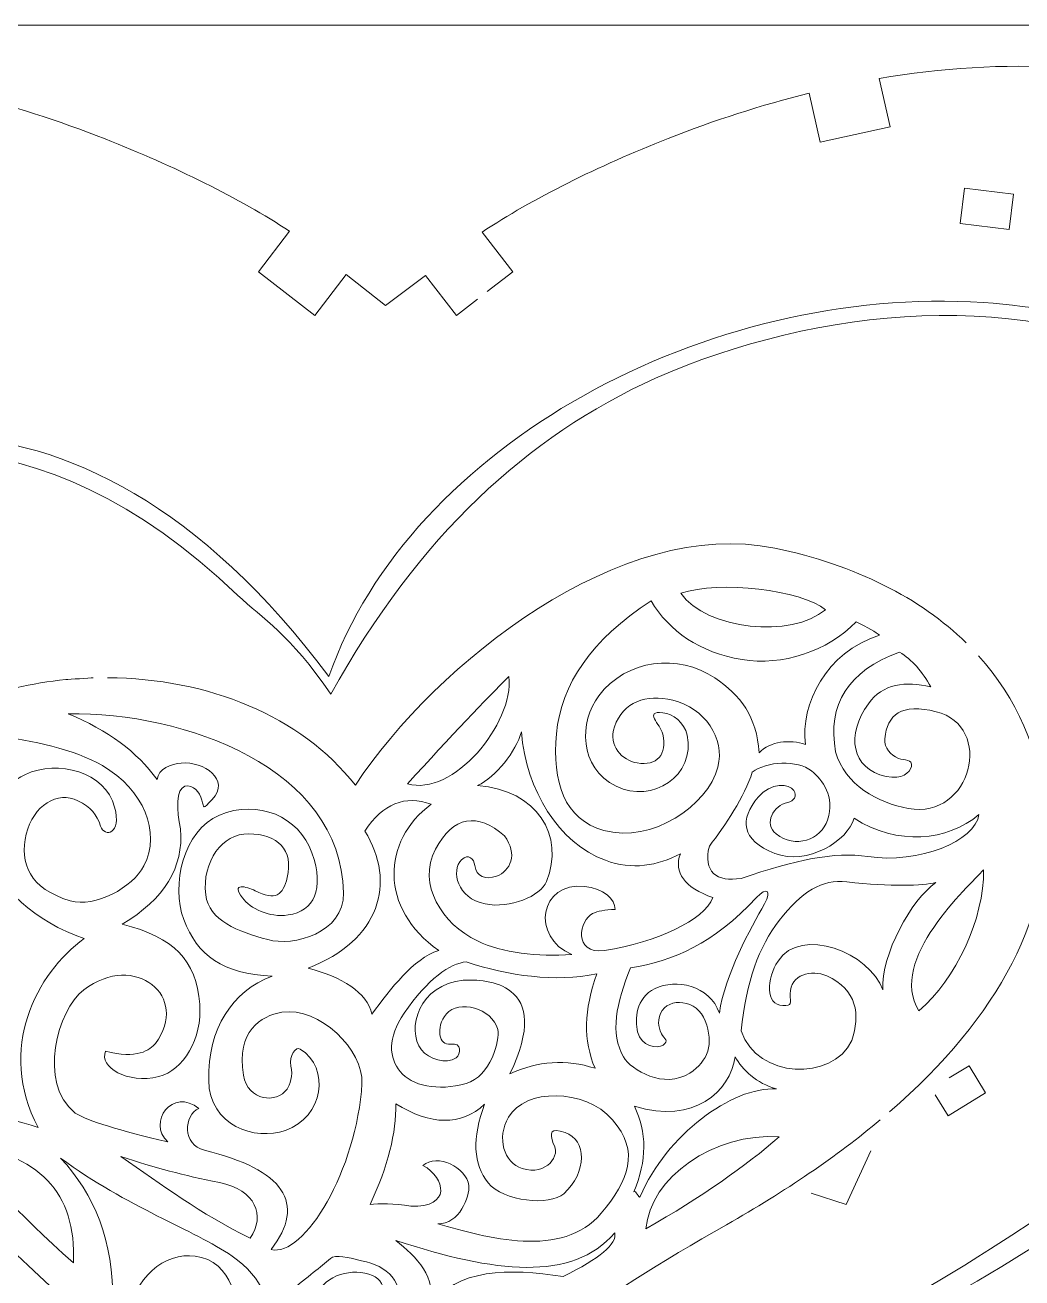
# Model space of a CAD drawing. Header units: millimetres. Extents: x -135 to 135, y -162 to 162.
# Drawn here: x -25.5 to 44.4, y 74.7 to 162.5 of the extents above; entities that cross this region are included whole.
import ezdxf

# ---------------------------------------------------------------- set-up
doc = ezdxf.new("R2010")
doc.units = ezdxf.units.MM
doc.header["$MEASUREMENT"] = 0
doc.layers.add('layer 1', color=7, linetype='Continuous')

msp = doc.modelspace()

# ---------------------------------------------------------------- linework, layer by layer
at = {"layer": 'layer 1', "color": 250, "lineweight": 20}
msp.add_open_spline([(-135, -162.5), (-135, -162.5), (135, -162.5), (135, -162.5), (135, -162.5), (135, -162.5), (135, 162.5), (135, 162.5), (135, 162.5), (135, 162.5), (-135, 162.5), (-135, 162.5), (-135, 162.5), (-135, 162.5), (-135, -162.5), (-135, -162.5), (-135, -162.5), (-135, -162.5), (-135, -162.5), (-135, -162.5)], degree=3, knots=[0, 0, 0, 0, 0.1666667, 0.1666667, 0.1666667, 0.1666667, 0.3333333, 0.3333333, 0.3333333, 0.3333333, 0.5, 0.5, 0.5, 0.5, 0.6666667, 0.6666667, 0.6666667, 0.6666667, 1, 1, 1, 1], dxfattribs=at)
at = {"layer": 'layer 1', "lineweight": 20}
for points, knots in [([(-0.9252, 12.3382), (-0.9252, 12.3382), (-3.4266, 12.3382), (-3.4266, 12.3382), (-3.4266, 12.3382), (-4.1761, 13.3114), (-8.1055, 17.864), (-8.8681, 18.7976), (-8.8681, 18.7976), (-8.8681, 18.7976), (-6.0453, 21.1256), (-6.0453, 21.1256), (-6.0453, 21.1256), (-6.0453, 21.1256), (-9.2788, 24.9394), (-9.2788, 24.9394), (-9.2788, 24.9394), (-9.2788, 24.9394), (-12.1046, 22.6088), (-12.1046, 22.6088), (-12.1046, 22.6088), (-18.5001, 29.8607), (-25.2744, 35.9847), (-32.1602, 41.8675), (-32.1602, 41.8675), (-32.1602, 41.8675), (-29.7579, 44.6517), (-29.7579, 44.6517), (-29.7579, 44.6517), (-29.7579, 44.6517), (-33.5477, 47.9132), (-33.5477, 47.9132), (-33.5477, 47.9132), (-33.5477, 47.9132), (-35.9752, 45.0998), (-35.9752, 45.0998), (-35.9752, 45.0998), (-42.3428, 50.4607), (-48.7632, 55.7558), (-55.028, 61.6768), (-55.028, 61.6768), (-55.028, 61.6768), (-52.5106, 64.1245), (-52.5106, 64.1245), (-52.5106, 64.1245), (-52.5106, 64.1245), (-55.9806, 67.7243), (-55.9806, 67.7243), (-55.9806, 67.7243), (-55.9806, 67.7243), (-58.6165, 65.1615), (-58.6165, 65.1615), (-58.6165, 65.1615), (-64.7827, 71.3171), (-70.7555, 78.2223), (-76.329, 86.5613), (-76.329, 86.5613), (-76.6544, 87.0482), (-76.9695, 87.5399), (-77.2764, 88.0352), (-77.2764, 88.0352), (-77.2764, 88.0352), (-74.2019, 89.5773), (-74.2019, 89.5773), (-74.2019, 89.5773), (-74.2019, 89.5773), (-76.4511, 94.0429), (-76.4511, 94.0429), (-76.4511, 94.0429), (-76.4511, 94.0429), (-79.7019, 92.4123), (-79.7019, 92.4123), (-79.7019, 92.4123), (-85.1371, 103.4595), (-86.4009, 115.9919), (-83.8744, 127.2318), (-83.8744, 127.2318), (-83.8744, 127.2318), (-80.4991, 126.2621), (-80.4991, 126.2621), (-80.4991, 126.2621), (-80.4991, 126.2621), (-79.111, 131.0655), (-79.111, 131.0655), (-79.111, 131.0655), (-79.111, 131.0655), (-82.5318, 132.0483), (-82.5318, 132.0483), (-82.5318, 132.0483), (-81.2184, 135.967), (-79.4152, 139.6631), (-77.1374, 143.0028), (-77.1374, 143.0028), (-73.5841, 148.2127), (-69.3462, 152.0202), (-64.6683, 154.6662), (-64.6683, 154.6662), (-64.6683, 154.6662), (-63.0454, 151.5346), (-63.0454, 151.5346), (-63.0454, 151.5346), (-63.0454, 151.5346), (-58.6061, 153.8351), (-58.6061, 153.8351), (-58.6061, 153.8351), (-58.6061, 153.8351), (-60.1523, 156.819), (-60.1523, 156.819), (-60.1523, 156.819), (-52.2864, 159.9153), (-43.4924, 160.2366), (-34.7574, 158.7445), (-34.7574, 158.7445), (-34.7574, 158.7445), (-35.5314, 155.3679), (-35.5314, 155.3679), (-35.5314, 155.3679), (-35.5314, 155.3679), (-30.6459, 154.304), (-30.6459, 154.304), (-30.6459, 154.304), (-30.6459, 154.304), (-29.8624, 157.7218), (-29.8624, 157.7218), (-29.8624, 157.7218), (-26.4679, 156.8857), (-23.1105, 155.8012), (-19.8497, 154.5224), (-19.8497, 154.5224), (-14.9684, 152.6082), (-10.426, 150.353), (-6.9258, 148.0605), (-6.9258, 148.0605), (-6.9258, 148.0605), (-9.1026, 145.2171), (-9.1026, 145.2171), (-9.1026, 145.2171), (-9.1026, 145.2171), (-5.1537, 142.1503), (-5.1537, 142.1503), (-5.1537, 142.1503), (-5.1537, 142.1503), (-2.9541, 145.0233), (-2.9541, 145.0233), (-2.9541, 145.0233), (-2.9541, 145.0233), (-0.1877, 142.8481), (-0.1877, 142.8481)], [0, 0, 0, 0, 0.0263158, 0.0263158, 0.0263158, 0.0263158, 0.0526316, 0.0526316, 0.0526316, 0.0526316, 0.0789474, 0.0789474, 0.0789474, 0.0789474, 0.1052632, 0.1052632, 0.1052632, 0.1052632, 0.1315789, 0.1315789, 0.1315789, 0.1315789, 0.1578947, 0.1578947, 0.1578947, 0.1578947, 0.1842105, 0.1842105, 0.1842105, 0.1842105, 0.2105263, 0.2105263, 0.2105263, 0.2105263, 0.2368421, 0.2368421, 0.2368421, 0.2368421, 0.2631579, 0.2631579, 0.2631579, 0.2631579, 0.2894737, 0.2894737, 0.2894737, 0.2894737, 0.3157895, 0.3157895, 0.3157895, 0.3157895, 0.3421053, 0.3421053, 0.3421053, 0.3421053, 0.3684211, 0.3684211, 0.3684211, 0.3684211, 0.3947368, 0.3947368, 0.3947368, 0.3947368, 0.4210526, 0.4210526, 0.4210526, 0.4210526, 0.4473684, 0.4473684, 0.4473684, 0.4473684, 0.4736842, 0.4736842, 0.4736842, 0.4736842, 0.5, 0.5, 0.5, 0.5, 0.5263158, 0.5263158, 0.5263158, 0.5263158, 0.5526316, 0.5526316, 0.5526316, 0.5526316, 0.5789474, 0.5789474, 0.5789474, 0.5789474, 0.6052632, 0.6052632, 0.6052632, 0.6052632, 0.6315789, 0.6315789, 0.6315789, 0.6315789, 0.6578947, 0.6578947, 0.6578947, 0.6578947, 0.6842105, 0.6842105, 0.6842105, 0.6842105, 0.7105263, 0.7105263, 0.7105263, 0.7105263, 0.7368421, 0.7368421, 0.7368421, 0.7368421, 0.7631579, 0.7631579, 0.7631579, 0.7631579, 0.7894737, 0.7894737, 0.7894737, 0.7894737, 0.8157895, 0.8157895, 0.8157895, 0.8157895, 0.8421053, 0.8421053, 0.8421053, 0.8421053, 0.8684211, 0.8684211, 0.8684211, 0.8684211, 0.8947368, 0.8947368, 0.8947368, 0.8947368, 0.9210526, 0.9210526, 0.9210526, 0.9210526, 0.9473684, 0.9473684, 0.9473684, 0.9473684, 1, 1, 1, 1]), ([(6.9375, 143.8272), (6.9375, 143.8272), (8.7272, 145.2171), (8.7272, 145.2171), (8.7272, 145.2171), (8.7272, 145.2171), (6.574, 148.0006), (6.574, 148.0006), (6.574, 148.0006), (10.1071, 150.3325), (14.6864, 152.6208), (19.6053, 154.5552), (19.6053, 154.5552), (22.8272, 155.8223), (26.1439, 156.896), (29.4977, 157.7251), (29.4977, 157.7251), (29.4977, 157.7251), (30.2705, 154.304), (30.2705, 154.304), (30.2705, 154.304), (30.2705, 154.304), (35.156, 155.3679), (35.156, 155.3679), (35.156, 155.3679), (35.156, 155.3679), (34.3919, 158.7503), (34.3919, 158.7503), (34.3919, 158.7503), (43.0996, 160.2399), (51.8701, 159.9156), (59.7183, 156.8402), (59.7183, 156.8402), (59.7183, 156.8402), (58.2307, 153.8351), (58.2307, 153.8351), (58.2307, 153.8351), (58.2307, 153.8351), (62.67, 151.5346), (62.67, 151.5346), (62.67, 151.5346), (62.67, 151.5346), (64.2359, 154.6976), (64.2359, 154.6976), (64.2359, 154.6976), (68.9391, 152.0487), (73.1974, 148.2296), (76.7621, 143.0029), (76.7621, 143.0029), (79.0403, 139.6626), (80.8437, 135.9657), (82.1572, 132.0462), (82.1572, 132.0462), (82.1572, 132.0462), (78.7356, 131.0655), (78.7356, 131.0655), (78.7356, 131.0655), (78.7356, 131.0655), (80.1237, 126.2621), (80.1237, 126.2621), (80.1237, 126.2621), (80.1237, 126.2621), (83.4996, 127.2297), (83.4996, 127.2297), (83.4996, 127.2297), (86.0277, 115.9802), (84.759, 103.4361), (79.3115, 92.3822), (79.3115, 92.3822), (79.3115, 92.3822), (76.0757, 94.0429), (76.0757, 94.0429), (76.0757, 94.0429), (76.0757, 94.0429), (73.8265, 89.5773), (73.8265, 89.5773), (73.8265, 89.5773), (73.8265, 89.5773), (76.8842, 88.008), (76.8842, 88.008), (76.8842, 88.008), (76.5826, 87.5219), (76.2731, 87.0393), (75.9536, 86.5613), (75.9536, 86.5613), (70.3821, 78.2253), (64.4116, 71.3221), (58.2478, 65.1682), (58.2478, 65.1682), (58.2478, 65.1682), (55.6052, 67.7243), (55.6052, 67.7243), (55.6052, 67.7243), (55.6052, 67.7243), (52.1352, 64.1245), (52.1352, 64.1245), (52.1352, 64.1245), (52.1352, 64.1245), (54.6592, 61.683), (54.6592, 61.683), (54.6592, 61.683), (48.3892, 55.7566), (41.9634, 50.4574), (35.5905, 45.092), (35.5905, 45.092), (35.5905, 45.092), (33.1723, 47.9132), (33.1723, 47.9132), (33.1723, 47.9132), (33.1723, 47.9132), (29.3825, 44.6517), (29.3825, 44.6517), (29.3825, 44.6517), (29.3825, 44.6517), (31.7755, 41.8597), (31.7755, 41.8597), (31.7755, 41.8597), (24.8789, 35.9674), (18.0944, 29.8328), (11.6903, 22.5648), (11.6903, 22.5648), (11.6903, 22.5648), (8.9034, 24.9394), (8.9034, 24.9394), (8.9034, 24.9394), (8.9034, 24.9394), (5.6699, 21.1256), (5.6699, 21.1256), (5.6699, 21.1256), (5.6699, 21.1256), (8.4556, 18.7521), (8.4556, 18.7521), (8.4556, 18.7521), (7.7056, 17.833), (3.8376, 13.2956), (3.1003, 12.3382), (3.1003, 12.3382), (3.1003, 12.3382), (-0.2252, 12.3382), (-0.2252, 12.3382)], [0, 0, 0, 0, 0.0277778, 0.0277778, 0.0277778, 0.0277778, 0.0555556, 0.0555556, 0.0555556, 0.0555556, 0.0833333, 0.0833333, 0.0833333, 0.0833333, 0.1111111, 0.1111111, 0.1111111, 0.1111111, 0.1388889, 0.1388889, 0.1388889, 0.1388889, 0.1666667, 0.1666667, 0.1666667, 0.1666667, 0.1944444, 0.1944444, 0.1944444, 0.1944444, 0.2222222, 0.2222222, 0.2222222, 0.2222222, 0.25, 0.25, 0.25, 0.25, 0.2777778, 0.2777778, 0.2777778, 0.2777778, 0.3055556, 0.3055556, 0.3055556, 0.3055556, 0.3333333, 0.3333333, 0.3333333, 0.3333333, 0.3611111, 0.3611111, 0.3611111, 0.3611111, 0.3888889, 0.3888889, 0.3888889, 0.3888889, 0.4166667, 0.4166667, 0.4166667, 0.4166667, 0.4444444, 0.4444444, 0.4444444, 0.4444444, 0.4722222, 0.4722222, 0.4722222, 0.4722222, 0.5, 0.5, 0.5, 0.5, 0.5277778, 0.5277778, 0.5277778, 0.5277778, 0.5555556, 0.5555556, 0.5555556, 0.5555556, 0.5833333, 0.5833333, 0.5833333, 0.5833333, 0.6111111, 0.6111111, 0.6111111, 0.6111111, 0.6388889, 0.6388889, 0.6388889, 0.6388889, 0.6666667, 0.6666667, 0.6666667, 0.6666667, 0.6944444, 0.6944444, 0.6944444, 0.6944444, 0.7222222, 0.7222222, 0.7222222, 0.7222222, 0.75, 0.75, 0.75, 0.75, 0.7777778, 0.7777778, 0.7777778, 0.7777778, 0.8055556, 0.8055556, 0.8055556, 0.8055556, 0.8333333, 0.8333333, 0.8333333, 0.8333333, 0.8611111, 0.8611111, 0.8611111, 0.8611111, 0.8888889, 0.8888889, 0.8888889, 0.8888889, 0.9166667, 0.9166667, 0.9166667, 0.9166667, 0.9444444, 0.9444444, 0.9444444, 0.9444444, 1, 1, 1, 1]), ([(43.8021, 150.6531), (43.8021, 150.6531), (40.3696, 151.0682), (40.3696, 151.0682), (40.3696, 151.0682), (40.3696, 151.0682), (40.0706, 148.5968), (40.0706, 148.5968), (40.0706, 148.5968), (40.0706, 148.5968), (43.5032, 148.1815), (43.5032, 148.1815), (43.5032, 148.1815), (43.5032, 148.1815), (43.8021, 150.6531), (43.8021, 150.6531)], [0, 0, 0, 0, 0.2, 0.2, 0.2, 0.2, 0.4, 0.4, 0.4, 0.4, 0.6, 0.6, 0.6, 0.6, 1, 1, 1, 1]), ([(-0.1877, 142.8481), (-0.1877, 142.8481), (2.61, 144.953), (2.61, 144.953), (2.61, 144.953), (2.61, 144.953), (4.7783, 142.1503), (4.7783, 142.1503), (4.7783, 142.1503), (4.7783, 142.1503), (6.2522, 143.295), (6.2522, 143.295)], [0, 0, 0, 0, 0.25, 0.25, 0.25, 0.25, 0.5, 0.5, 0.5, 0.5, 1, 1, 1, 1]), ([(-46.0619, 126.5301), (-38.2408, 134.4783), (-24.559, 135.9436), (-10.566, 122.5654), (-10.566, 122.5654), (-8.7795, 120.8575), (-6.9285, 119.8822), (-4.0316, 115.6225), (-4.0316, 115.6225), (2.1969, 126.797), (9.6764, 133.627), (18.7142, 137.765), (18.7142, 137.765), (29.9776, 142.6809), (44.8275, 144.4035), (55.9838, 138.0173), (55.9838, 138.0173), (55.9838, 138.0173), (55.2033, 135.9069), (55.2033, 135.9069), (55.2033, 135.9069), (55.2033, 135.9069), (58.1343, 134.823), (58.1343, 134.823), (58.1343, 134.823), (58.1343, 134.823), (58.7319, 136.4391), (58.7319, 136.4391), (58.7319, 136.4391), (58.8835, 136.3307), (59.8317, 135.7394), (60.7587, 134.8227), (60.7587, 134.8227), (65.808, 130.5491), (69.9962, 123.5402), (70.9314, 116.9582), (70.9314, 116.9582), (70.9314, 116.9582), (70.2239, 117.0408), (70.2239, 117.0408), (70.2239, 117.0408), (70.2239, 117.0408), (69.8342, 113.7017), (69.8342, 113.7017), (69.8342, 113.7017), (69.8342, 113.7017), (71.1599, 113.547), (71.1599, 113.547), (71.1599, 113.547), (71.147, 111.8057), (70.9353, 110.0066), (70.4929, 108.154), (70.4929, 108.154), (70.4929, 108.154), (70.1153, 109.1215), (70.1153, 109.1215), (70.1153, 109.1215), (70.1153, 109.1215), (65.3822, 107.2739), (65.3822, 107.2739), (65.3822, 107.2739), (65.3822, 107.2739), (66.7124, 103.866), (66.7124, 103.866), (66.7124, 103.866), (66.7124, 103.866), (69.5149, 104.96), (69.5149, 104.96), (69.5149, 104.96), (66.3394, 96.4612), (58.2198, 86.9459), (42.2051, 76.7549), (42.2051, 76.7549), (32.7884, 70.7626), (20.1123, 64.6867), (10.7083, 55.1359)], [0, 0, 0, 0, 0.05, 0.05, 0.05, 0.05, 0.1, 0.1, 0.1, 0.1, 0.15, 0.15, 0.15, 0.15, 0.2, 0.2, 0.2, 0.2, 0.25, 0.25, 0.25, 0.25, 0.3, 0.3, 0.3, 0.3, 0.35, 0.35, 0.35, 0.35, 0.4, 0.4, 0.4, 0.4, 0.45, 0.45, 0.45, 0.45, 0.5, 0.5, 0.5, 0.5, 0.55, 0.55, 0.55, 0.55, 0.6, 0.6, 0.6, 0.6, 0.65, 0.65, 0.65, 0.65, 0.7, 0.7, 0.7, 0.7, 0.75, 0.75, 0.75, 0.75, 0.8, 0.8, 0.8, 0.8, 0.85, 0.85, 0.85, 0.85, 0.9, 0.9, 0.9, 0.9, 1, 1, 1, 1]), ([(-4.1735, 116.8562), (1.543, 133.1197), (22.3913, 144.3134), (41.6964, 143.0548), (41.6964, 143.0548), (45.3783, 142.8148), (48.7958, 142.1294), (51.9176, 141.0773), (51.9176, 141.0773), (51.9176, 141.0773), (51.0384, 142.3146), (51.0384, 142.3146), (51.0384, 142.3146), (51.0384, 142.3146), (52.3715, 143.2618), (52.3715, 143.2618), (52.3715, 143.2618), (52.3715, 143.2618), (53.6872, 141.4103), (53.6872, 141.4103), (53.6872, 141.4103), (53.6872, 141.4103), (52.7909, 140.7733), (52.7909, 140.7733), (52.7909, 140.7733), (55.5001, 139.7826), (57.7583, 138.6532), (59.9557, 137.1533)], [0, 0, 0, 0, 0.125, 0.125, 0.125, 0.125, 0.25, 0.25, 0.25, 0.25, 0.375, 0.375, 0.375, 0.375, 0.5, 0.5, 0.5, 0.5, 0.625, 0.625, 0.625, 0.625, 0.75, 0.75, 0.75, 0.75, 1, 1, 1, 1]), ([(-51.4856, 121.5548), (-51.1549, 122.1865), (-50.8139, 122.8071), (-50.5914, 123.1675), (-50.5914, 123.1675), (-42.8291, 135.7385), (-21.8995, 140.7366), (-4.1735, 116.8562)], [0, 0, 0, 0, 0.3333333, 0.3333333, 0.3333333, 0.3333333, 1, 1, 1, 1]), ([(-52.7685, 118.8035), (-53.5222, 116.8987), (-54.184, 114.6522), (-54.5547, 112.6202), (-54.5547, 112.6202), (-54.5547, 112.6202), (-59.3285, 111.717), (-59.3285, 111.717), (-59.3285, 111.717), (-59.3285, 111.717), (-58.6592, 108.1797), (-58.6592, 108.1797), (-58.6592, 108.1797), (-58.6592, 108.1797), (-55.0291, 108.8665), (-55.0291, 108.8665), (-55.0291, 108.8665), (-55.6, 101.1517), (-54.4485, 91.8709), (-51.4828, 87.1825), (-51.4828, 87.1825), (-50.6503, 85.8661), (-49.2961, 85.4723), (-51.332, 85.4723), (-51.332, 85.4723), (-51.332, 85.4723), (-52.7686, 85.4723), (-52.7686, 85.4723), (-52.7686, 85.4723), (-52.7686, 85.4723), (-52.7686, 78.8723), (-52.7686, 78.8723), (-52.7686, 78.8723), (-52.7686, 78.8723), (-46.2441, 78.8723), (-46.2441, 78.8723), (-46.2441, 78.8723), (-44.394, 78.8723), (-44.4536, 78.4893), (-43.1178, 77.1919), (-43.1178, 77.1919), (-38.9081, 73.1025), (-29.5873, 65.4332), (-27.6296, 63.2268), (-27.6296, 63.2268), (-16.3251, 50.4869), (-7.3887, 32.7259), (-2.8263, 28.2318), (-2.8263, 28.2318), (1.2325, 46.7595), (14.6036, 60.7068), (36.9755, 72.1786), (36.9755, 72.1786), (45.994, 76.8031), (55.9566, 83.6764), (63.2412, 91.6553), (63.2412, 91.6553), (70.4492, 99.5503), (73.2814, 108.32), (72.5804, 116.352), (72.5804, 116.352), (72.5804, 116.352), (72.628, 116.7602), (72.628, 116.7602), (72.628, 116.7602), (72.628, 116.7602), (72.5402, 116.7705), (72.5402, 116.7705), (72.5402, 116.7705), (72.299, 119.115), (71.757, 121.3939), (70.9333, 123.5665), (70.9333, 123.5665), (70.9333, 123.5665), (73.1307, 123.3101), (73.1307, 123.3101), (73.1307, 123.3101), (73.1307, 123.3101), (73.7102, 128.2763), (73.7102, 128.2763), (73.7102, 128.2763), (73.7102, 128.2763), (70.1344, 128.6936), (70.1344, 128.6936), (70.1344, 128.6936), (70.1344, 128.6936), (69.8297, 126.0825), (69.8297, 126.0825), (69.8297, 126.0825), (68.7104, 128.3207), (67.2782, 130.4186), (65.556, 132.3244), (65.556, 132.3244), (65.556, 132.3244), (67.2913, 131.2973), (67.2913, 131.2973), (67.2913, 131.2973), (67.2913, 131.2973), (69.4987, 135.0271), (69.4987, 135.0271), (69.4987, 135.0271), (69.4987, 135.0271), (66.8133, 136.6165), (66.8133, 136.6165), (66.8133, 136.6165), (66.8133, 136.6165), (64.7697, 133.1636), (64.7697, 133.1636), (64.7697, 133.1636), (64.2267, 133.7186), (62.6376, 135.5032), (61.4786, 136.2196)], [0, 0, 0, 0, 0.0344828, 0.0344828, 0.0344828, 0.0344828, 0.0689655, 0.0689655, 0.0689655, 0.0689655, 0.1034483, 0.1034483, 0.1034483, 0.1034483, 0.137931, 0.137931, 0.137931, 0.137931, 0.1724138, 0.1724138, 0.1724138, 0.1724138, 0.2068966, 0.2068966, 0.2068966, 0.2068966, 0.2413793, 0.2413793, 0.2413793, 0.2413793, 0.2758621, 0.2758621, 0.2758621, 0.2758621, 0.3103448, 0.3103448, 0.3103448, 0.3103448, 0.3448276, 0.3448276, 0.3448276, 0.3448276, 0.3793103, 0.3793103, 0.3793103, 0.3793103, 0.4137931, 0.4137931, 0.4137931, 0.4137931, 0.4482759, 0.4482759, 0.4482759, 0.4482759, 0.4827586, 0.4827586, 0.4827586, 0.4827586, 0.5172414, 0.5172414, 0.5172414, 0.5172414, 0.5517241, 0.5517241, 0.5517241, 0.5517241, 0.5862069, 0.5862069, 0.5862069, 0.5862069, 0.6206897, 0.6206897, 0.6206897, 0.6206897, 0.6551724, 0.6551724, 0.6551724, 0.6551724, 0.6896552, 0.6896552, 0.6896552, 0.6896552, 0.7241379, 0.7241379, 0.7241379, 0.7241379, 0.7586207, 0.7586207, 0.7586207, 0.7586207, 0.7931034, 0.7931034, 0.7931034, 0.7931034, 0.8275862, 0.8275862, 0.8275862, 0.8275862, 0.862069, 0.862069, 0.862069, 0.862069, 0.8965517, 0.8965517, 0.8965517, 0.8965517, 0.9310345, 0.9310345, 0.9310345, 0.9310345, 1, 1, 1, 1]), ([(40.486, 119.2201), (37.2801, 122.3543), (32.7582, 124.6731), (27.0815, 125.8512), (27.0815, 125.8512), (16.3127, 128.0862), (3.3995, 117.8575), (-2.3104, 109.2508), (-2.3104, 109.2508), (-6.1533, 114.1031), (-12.587, 116.7304), (-19.6723, 116.7705)], [0, 0, 0, 0, 0.25, 0.25, 0.25, 0.25, 0.5, 0.5, 0.5, 0.5, 1, 1, 1, 1]), ([(30.6444, 121.5403), (28.9448, 122.9176), (23.231, 123.6195), (20.488, 122.6888), (20.488, 122.6888), (22.3191, 120.1125), (28.2477, 119.526), (30.6444, 121.5403)], [0, 0, 0, 0, 0.3333333, 0.3333333, 0.3333333, 0.3333333, 1, 1, 1, 1]), ([(18.4125, 122.159), (14.2106, 119.4279), (12.1065, 116.3155), (11.78, 112.847), (11.78, 112.847), (11.4631, 109.48), (12.3268, 106.8506), (15.1015, 106.0787), (15.1015, 106.0787), (18.4768, 105.1398), (22.3773, 107.8174), (23.0941, 110.5141), (23.0941, 110.5141), (23.6304, 112.5315), (22.1449, 114.6675), (19.9362, 115.1934), (19.9362, 115.1934), (18.0613, 115.6398), (16.463, 115.1012), (15.8507, 113.3355), (15.8507, 113.3355), (15.3911, 112.0102), (16.3801, 110.9784), (17.4374, 110.8018), (17.4374, 110.8018), (18.7975, 110.5745), (19.5834, 111.3647), (19.2279, 112.8306), (19.2279, 112.8306), (19.0636, 113.5085), (17.8713, 114.4792), (19.2338, 114.3234), (19.2338, 114.3234), (19.9518, 114.2413), (20.7471, 113.6579), (20.9398, 112.7499), (20.9398, 112.7499), (21.5366, 109.9408), (18.5278, 107.9077), (15.959, 109.1768), (15.959, 109.1768), (13.3244, 110.4782), (13.3809, 113.6934), (14.7512, 115.5107), (14.7512, 115.5107), (16.6951, 118.0885), (20.3206, 118.4817), (22.8865, 116.759), (22.8865, 116.759), (24.6575, 115.5701), (25.8277, 114.0537), (25.9865, 111.5076), (25.9865, 111.5076), (26.7463, 112.3249), (28.1331, 112.4835), (29.2361, 112.0892), (29.2361, 112.0892), (28.8596, 114.9038), (30.6779, 118.5819), (34.4088, 119.7519), (34.4088, 119.7519), (34.2363, 119.9414), (33.557, 120.301), (32.7801, 120.6863), (32.7801, 120.6863), (30.7849, 118.6044), (27.6001, 117.5878), (24.7886, 118.0502), (24.7886, 118.0502), (21.7981, 118.5421), (19.6926, 120.0203), (18.4125, 122.159)], [0, 0, 0, 0, 0.0526316, 0.0526316, 0.0526316, 0.0526316, 0.1052632, 0.1052632, 0.1052632, 0.1052632, 0.1578947, 0.1578947, 0.1578947, 0.1578947, 0.2105263, 0.2105263, 0.2105263, 0.2105263, 0.2631579, 0.2631579, 0.2631579, 0.2631579, 0.3157895, 0.3157895, 0.3157895, 0.3157895, 0.3684211, 0.3684211, 0.3684211, 0.3684211, 0.4210526, 0.4210526, 0.4210526, 0.4210526, 0.4736842, 0.4736842, 0.4736842, 0.4736842, 0.5263158, 0.5263158, 0.5263158, 0.5263158, 0.5789474, 0.5789474, 0.5789474, 0.5789474, 0.6315789, 0.6315789, 0.6315789, 0.6315789, 0.6842105, 0.6842105, 0.6842105, 0.6842105, 0.7368421, 0.7368421, 0.7368421, 0.7368421, 0.7894737, 0.7894737, 0.7894737, 0.7894737, 0.8421053, 0.8421053, 0.8421053, 0.8421053, 0.8947368, 0.8947368, 0.8947368, 0.8947368, 1, 1, 1, 1]), ([(38.3839, 114.3961), (42.4751, 113.381), (40.8892, 106.8203), (36.4346, 107.6177), (36.4346, 107.6177), (34.3128, 107.9976), (31.9767, 109.2723), (31.3467, 111.5895), (31.3467, 111.5895), (30.736, 114.9102), (32.2269, 117.2391), (35.819, 118.5762), (35.819, 118.5762), (36.7, 118.0325), (37.4288, 117.2169), (38.0052, 116.1297), (38.0052, 116.1297), (36.2395, 116.5477), (34.6523, 116.3615), (33.6386, 114.9549), (33.6386, 114.9549), (32.0792, 112.7908), (32.4124, 110.3832), (34.8845, 109.8619), (34.8845, 109.8619), (36.0233, 109.6218), (36.5431, 110.1212), (36.6512, 110.5486), (36.6512, 110.5486), (36.7945, 111.1164), (36.1432, 110.9497), (35.7423, 111.1218), (35.7423, 111.1218), (35.1756, 111.3652), (34.7456, 111.8274), (34.7993, 112.5035), (34.7993, 112.5035), (34.9332, 114.1907), (35.9623, 114.9971), (38.3839, 114.3961)], [0, 0, 0, 0, 0.0909091, 0.0909091, 0.0909091, 0.0909091, 0.1818182, 0.1818182, 0.1818182, 0.1818182, 0.2727273, 0.2727273, 0.2727273, 0.2727273, 0.3636364, 0.3636364, 0.3636364, 0.3636364, 0.4545455, 0.4545455, 0.4545455, 0.4545455, 0.5454545, 0.5454545, 0.5454545, 0.5454545, 0.6363636, 0.6363636, 0.6363636, 0.6363636, 0.7272727, 0.7272727, 0.7272727, 0.7272727, 0.8181818, 0.8181818, 0.8181818, 0.8181818, 1, 1, 1, 1]), ([(35.1215, 86.3569), (42.8401, 93.0445), (46.6787, 100.321), (45.994, 107.695), (45.994, 107.695), (45.6204, 111.7195), (44.0333, 115.341), (41.3528, 118.3173)], [0, 0, 0, 0, 0.3333333, 0.3333333, 0.3333333, 0.3333333, 1, 1, 1, 1]), ([(-20.6876, 116.7663), (-20.9239, 116.7499), (-22.3621, 116.6636), (-22.5971, 116.6412), (-22.5971, 116.6412), (-27.3766, 116.1842), (-31.8728, 114.4592), (-34.93, 111.3286), (-34.93, 111.3286), (-47.0897, 98.8769), (-35.6509, 85.0969), (-26.0388, 76.3393), (-26.0388, 76.3393), (-17.2785, 68.3577), (-14.1245, 63.446), (-12.9203, 61.0984), (-12.9203, 61.0984), (-12.0723, 59.4451), (-11.4197, 57.749), (-10.8827, 56.0309)], [0, 0, 0, 0, 0.1666667, 0.1666667, 0.1666667, 0.1666667, 0.3333333, 0.3333333, 0.3333333, 0.3333333, 0.5, 0.5, 0.5, 0.5, 0.6666667, 0.6666667, 0.6666667, 0.6666667, 1, 1, 1, 1]), ([(1.3414, 109.343), (4.3865, 112.6866), (6.8898, 115.3374), (8.4539, 116.8538), (8.4539, 116.8538), (8.8128, 113.524), (4.4983, 108.4059), (1.3414, 109.343)], [0, 0, 0, 0, 0.3333333, 0.3333333, 0.3333333, 0.3333333, 1, 1, 1, 1]), ([(-14.5629, 106.1805), (-14.327, 103.4912), (-15.6874, 101.2677), (-18.6436, 99.5101), (-18.6436, 99.5101), (-15.006, 98.5574), (-13.4702, 97.0358), (-13.2172, 93.8979), (-13.2172, 93.8979), (-13.0242, 91.5044), (-14.3752, 89.2469), (-16.0821, 88.8286), (-16.0821, 88.8286), (-18.3026, 88.2845), (-20.2873, 89.5028), (-19.8166, 90.6103), (-19.8166, 90.6103), (-17.6399, 90.0335), (-16.6729, 90.6849), (-16.3176, 91.1566), (-16.3176, 91.1566), (-13.8732, 94.4018), (-17.7356, 97.6487), (-21.3454, 94.9023), (-21.3454, 94.9023), (-23.1808, 93.5058), (-24.594, 88.3945), (-21.9461, 86.275), (-21.9461, 86.275), (-20.9999, 85.7155), (-18.8387, 85.0423), (-15.4505, 84.2527), (-15.4505, 84.2527), (-16.9444, 85.6221), (-15.0979, 88.0851), (-13.2721, 86.5956), (-13.2721, 86.5956), (-14.3477, 86.1416), (-14.4519, 84.0248), (-12.8771, 83.6732), (-12.8771, 83.6732), (-7.3335, 82.3078), (-5.714, 79.9718), (-8.211, 76.714), (-8.211, 76.714), (-5.8951, 76.1306), (-2.1963, 82.3391), (-1.8461, 88.34), (-1.8461, 88.34), (-1.71, 90.6709), (-4.833, 93.7649), (-7.4534, 93.3356), (-7.4534, 93.3356), (-8.9251, 93.0945), (-10.6641, 92.0196), (-10.1451, 88.9406), (-10.1451, 88.9406), (-9.8332, 87.0899), (-7.8246, 86.929), (-7.0948, 87.9599), (-7.0948, 87.9599), (-6.8983, 88.2375), (-6.661, 88.8995), (-6.8278, 89.5697), (-6.8278, 89.5697), (-7.0044, 90.2794), (-6.4566, 90.9797), (-6.1675, 90.7617), (-6.1675, 90.7617), (-4.0617, 89.421), (-4.5276, 85.994), (-7.2107, 85.057), (-7.2107, 85.057), (-9.338, 84.3141), (-12.5437, 85.3746), (-12.5895, 88.5747), (-12.5895, 88.5747), (-12.6411, 92.183), (-10.9672, 94.8206), (-8.1353, 95.8657), (-8.1353, 95.8657), (-11.6015, 96.0152), (-13.3885, 97.3214), (-14.3341, 99.8287), (-14.3341, 99.8287), (-15.2522, 102.2626), (-14.3523, 106.0747), (-11.8394, 107.1401), (-11.8394, 107.1401), (-9.1317, 108.2881), (-6.2469, 107.045), (-5.3517, 104.5116), (-5.3517, 104.5116), (-4.4471, 101.9517), (-5.2189, 100.4199), (-7.0162, 100.1531), (-7.0162, 100.1531), (-8.3766, 99.9512), (-9.6679, 100.6209), (-10.2226, 101.3422), (-10.2226, 101.3422), (-11.068, 102.4415), (-9.9314, 102.1516), (-9.3387, 101.8531), (-9.3387, 101.8531), (-7.8916, 101.1241), (-7.3812, 101.531), (-7.0866, 102.7732), (-7.0866, 102.7732), (-6.6224, 104.73), (-7.75, 105.8189), (-9.7981, 105.8417), (-9.7981, 105.8417), (-11.6181, 105.8619), (-13.0698, 103.9131), (-12.7991, 101.5673), (-12.7991, 101.5673), (-12.5896, 99.7514), (-10.5048, 98.9919), (-8.4531, 98.4237), (-8.4531, 98.4237), (-6.6642, 97.9283), (-3.0882, 98.8662), (-3.1405, 101.7082), (-3.1405, 101.7082), (-3.3011, 110.4454), (-14.2796, 114.3691), (-22.426, 114.2511), (-22.426, 114.2511), (-19.667, 113.1079), (-17.5948, 111.5749), (-16.2, 109.6384), (-16.2, 109.6384), (-16.1403, 110.3863), (-15.2228, 110.7381), (-14.5051, 110.7956), (-14.5051, 110.7956), (-12.9262, 110.9223), (-11.0368, 109.6521), (-12.3511, 108.2328), (-12.3511, 108.2328), (-13.0167, 107.514), (-12.9138, 107.6411), (-13.0635, 108.2068), (-13.0635, 108.2068), (-13.2091, 108.757), (-13.6713, 109.3106), (-14.2521, 109.1675), (-14.2521, 109.1675), (-14.8702, 109.0152), (-14.8356, 107.456), (-14.5629, 106.1805)], [0, 0, 0, 0, 0.025641, 0.025641, 0.025641, 0.025641, 0.0512821, 0.0512821, 0.0512821, 0.0512821, 0.0769231, 0.0769231, 0.0769231, 0.0769231, 0.1025641, 0.1025641, 0.1025641, 0.1025641, 0.1282051, 0.1282051, 0.1282051, 0.1282051, 0.1538462, 0.1538462, 0.1538462, 0.1538462, 0.1794872, 0.1794872, 0.1794872, 0.1794872, 0.2051282, 0.2051282, 0.2051282, 0.2051282, 0.2307692, 0.2307692, 0.2307692, 0.2307692, 0.2564103, 0.2564103, 0.2564103, 0.2564103, 0.2820513, 0.2820513, 0.2820513, 0.2820513, 0.3076923, 0.3076923, 0.3076923, 0.3076923, 0.3333333, 0.3333333, 0.3333333, 0.3333333, 0.3589744, 0.3589744, 0.3589744, 0.3589744, 0.3846154, 0.3846154, 0.3846154, 0.3846154, 0.4102564, 0.4102564, 0.4102564, 0.4102564, 0.4358974, 0.4358974, 0.4358974, 0.4358974, 0.4615385, 0.4615385, 0.4615385, 0.4615385, 0.4871795, 0.4871795, 0.4871795, 0.4871795, 0.5128205, 0.5128205, 0.5128205, 0.5128205, 0.5384615, 0.5384615, 0.5384615, 0.5384615, 0.5641026, 0.5641026, 0.5641026, 0.5641026, 0.5897436, 0.5897436, 0.5897436, 0.5897436, 0.6153846, 0.6153846, 0.6153846, 0.6153846, 0.6410256, 0.6410256, 0.6410256, 0.6410256, 0.6666667, 0.6666667, 0.6666667, 0.6666667, 0.6923077, 0.6923077, 0.6923077, 0.6923077, 0.7179487, 0.7179487, 0.7179487, 0.7179487, 0.7435897, 0.7435897, 0.7435897, 0.7435897, 0.7692308, 0.7692308, 0.7692308, 0.7692308, 0.7948718, 0.7948718, 0.7948718, 0.7948718, 0.8205128, 0.8205128, 0.8205128, 0.8205128, 0.8461538, 0.8461538, 0.8461538, 0.8461538, 0.8717949, 0.8717949, 0.8717949, 0.8717949, 0.8974359, 0.8974359, 0.8974359, 0.8974359, 0.9230769, 0.9230769, 0.9230769, 0.9230769, 0.9487179, 0.9487179, 0.9487179, 0.9487179, 1, 1, 1, 1]), ([(-21.3062, 98.5065), (-24.6649, 96.0634), (-27.4467, 90.7883), (-24.5412, 85.2531), (-24.5412, 85.2531), (-27.0502, 86.1803), (-30.5229, 86.5621), (-31.519, 85.5967), (-31.519, 85.5967), (-32.7917, 86.117), (-33.6409, 87.9286), (-34.0664, 91.0313), (-34.0664, 91.0313), (-33.9412, 94.2755), (-32.8784, 96.1085), (-30.8778, 96.5302), (-30.8778, 96.5302), (-29.0574, 96.6815), (-28.0822, 95.5303), (-28.9339, 93.3837), (-28.9339, 93.3837), (-29.863, 91.042), (-31.3861, 93.411), (-31.7886, 92.7442), (-31.7886, 92.7442), (-32.4557, 91.6395), (-31.465, 90.8687), (-30.4141, 90.8067), (-30.4141, 90.8067), (-26.444, 90.5725), (-24.222, 97.4826), (-29.764, 98.608), (-29.764, 98.608), (-31.4126, 98.9429), (-33.1829, 98.4835), (-34.3671, 97.0417), (-34.3671, 97.0417), (-35.0298, 96.2347), (-35.4719, 94.9475), (-36.0233, 92.1279), (-36.0233, 92.1279), (-36.6066, 93.6619), (-36.9924, 95.2423), (-37.1806, 96.8693), (-37.1806, 96.8693), (-31.462, 98.636), (-28.7527, 101.6608), (-29.0529, 105.9433), (-29.0529, 105.9433), (-29.214, 107.4086), (-29.6694, 108.8458), (-30.4188, 110.2551), (-30.4188, 110.2551), (-28.9775, 111.6867), (-27.9969, 112.5122), (-27.4774, 112.7318), (-27.4774, 112.7318), (-25.0003, 112.3618), (-22.045, 111.7935), (-20.035, 110.614), (-20.035, 110.614), (-17.1387, 108.9147), (-15.9068, 105.9818), (-17.1336, 103.5928), (-17.1336, 103.5928), (-17.9046, 102.0917), (-20.5447, 100.628), (-22.2908, 101.1468), (-22.2908, 101.1468), (-25.1424, 101.994), (-25.8606, 103.7748), (-25.3766, 105.8117), (-25.3766, 105.8117), (-24.8985, 107.8244), (-23.1561, 108.8684), (-21.7512, 108.1515), (-21.7512, 108.1515), (-20.8425, 107.6879), (-20.4343, 107.189), (-20.1608, 106.3817), (-20.1608, 106.3817), (-19.8842, 105.5656), (-18.6785, 105.7936), (-19.1779, 107.7071), (-19.1779, 107.7071), (-19.8247, 110.1854), (-23.1664, 111.0471), (-25.4302, 109.9989), (-25.4302, 109.9989), (-27.1889, 109.1846), (-28.0422, 107.3117), (-27.742, 104.4587), (-27.742, 104.4587), (-27.4934, 102.0966), (-24.7245, 99.672), (-21.3062, 98.5065)], [0, 0, 0, 0, 0.04, 0.04, 0.04, 0.04, 0.08, 0.08, 0.08, 0.08, 0.12, 0.12, 0.12, 0.12, 0.16, 0.16, 0.16, 0.16, 0.2, 0.2, 0.2, 0.2, 0.24, 0.24, 0.24, 0.24, 0.28, 0.28, 0.28, 0.28, 0.32, 0.32, 0.32, 0.32, 0.36, 0.36, 0.36, 0.36, 0.4, 0.4, 0.4, 0.4, 0.44, 0.44, 0.44, 0.44, 0.48, 0.48, 0.48, 0.48, 0.52, 0.52, 0.52, 0.52, 0.56, 0.56, 0.56, 0.56, 0.6, 0.6, 0.6, 0.6, 0.64, 0.64, 0.64, 0.64, 0.68, 0.68, 0.68, 0.68, 0.72, 0.72, 0.72, 0.72, 0.76, 0.76, 0.76, 0.76, 0.8, 0.8, 0.8, 0.8, 0.84, 0.84, 0.84, 0.84, 0.88, 0.88, 0.88, 0.88, 0.92, 0.92, 0.92, 0.92, 1, 1, 1, 1]), ([(15.1556, 97.6555), (12.8792, 97.387), (13.4164, 99.8278), (14.3067, 100.2503), (14.3067, 100.2503), (14.6551, 100.4156), (15.1828, 100.5132), (15.8896, 100.5429), (15.8896, 100.5429), (15.8991, 101.2741), (15.0919, 101.9984), (13.7392, 102.15), (13.7392, 102.15), (10.6175, 102.4998), (9.9421, 98.6018), (12.8658, 97.3861), (12.8658, 97.3861), (10.4269, 97.2274), (8.0227, 97.4827), (6.2415, 98.3365), (6.2415, 98.3365), (3.7602, 99.5259), (2.0104, 102.2945), (3.2997, 104.7531), (3.2997, 104.7531), (4.5309, 107.1009), (6.2758, 107.3458), (8.1369, 105.6958), (8.1369, 105.6958), (9.1077, 104.3946), (8.551, 103.2286), (7.5855, 102.8762), (7.5855, 102.8762), (6.8292, 102.6003), (6.1645, 102.814), (6.062, 103.6262), (6.062, 103.6262), (6.009, 104.0476), (5.6019, 104.5138), (5.1337, 104.0267), (5.1337, 104.0267), (4.3613, 103.2234), (4.8256, 101.3211), (6.7805, 100.9266), (6.7805, 100.9266), (8.5328, 100.5729), (10.6649, 101.4733), (11.0829, 102.5021), (11.0829, 102.5021), (12.38, 105.6942), (10.4225, 108.9269), (6.2548, 109.2127), (6.2548, 109.2127), (7.5405, 109.8307), (8.9559, 111.6023), (9.3283, 112.9823), (9.3283, 112.9823), (9.6377, 108.8947), (11.9551, 105.1782), (15.2118, 103.9811), (15.2118, 103.9811), (17.0798, 103.2945), (18.8756, 103.5852), (20.4645, 104.4449), (20.4645, 104.4449), (19.9833, 103.1146), (20.744, 102.0883), (22.7464, 101.3661), (22.7464, 101.3661), (22.0982, 99.7426), (18.8347, 98.2786), (15.1556, 97.6555)], [0, 0, 0, 0, 0.0526316, 0.0526316, 0.0526316, 0.0526316, 0.1052632, 0.1052632, 0.1052632, 0.1052632, 0.1578947, 0.1578947, 0.1578947, 0.1578947, 0.2105263, 0.2105263, 0.2105263, 0.2105263, 0.2631579, 0.2631579, 0.2631579, 0.2631579, 0.3157895, 0.3157895, 0.3157895, 0.3157895, 0.3684211, 0.3684211, 0.3684211, 0.3684211, 0.4210526, 0.4210526, 0.4210526, 0.4210526, 0.4736842, 0.4736842, 0.4736842, 0.4736842, 0.5263158, 0.5263158, 0.5263158, 0.5263158, 0.5789474, 0.5789474, 0.5789474, 0.5789474, 0.6315789, 0.6315789, 0.6315789, 0.6315789, 0.6842105, 0.6842105, 0.6842105, 0.6842105, 0.7368421, 0.7368421, 0.7368421, 0.7368421, 0.7894737, 0.7894737, 0.7894737, 0.7894737, 0.8421053, 0.8421053, 0.8421053, 0.8421053, 0.8947368, 0.8947368, 0.8947368, 0.8947368, 1, 1, 1, 1]), ([(30.775, 106.8038), (30.345, 105.4268), (28.4898, 104.7675), (27.1716, 105.8344), (27.1716, 105.8344), (26.2941, 106.5444), (26.977, 107.8386), (27.9855, 108.0333), (27.9855, 108.0333), (28.4155, 108.1164), (28.6619, 108.4941), (28.4153, 108.8823), (28.4153, 108.8823), (28.1175, 109.3705), (26.8128, 109.4634), (25.9131, 108.4048), (25.9131, 108.4048), (24.5995, 106.8593), (24.7064, 105.3954), (27.0773, 104.4677), (27.0773, 104.4677), (29.3545, 103.5768), (32.2172, 105.3483), (32.6332, 106.9257), (32.6332, 106.9257), (35.6869, 104.9811), (39.169, 105.3319), (41.3904, 107.1811), (41.3904, 107.1811), (41.1508, 105.3344), (37.1629, 103.7103), (33.5948, 104.2441), (33.5948, 104.2441), (31.2307, 104.5976), (28.5553, 104.0144), (24.7141, 102.717), (24.7141, 102.717), (23.0401, 102.4194), (22.0098, 103.2004), (22.4982, 104.9766), (22.4982, 104.9766), (23.5798, 106.3922), (24.981, 108.468), (25.5069, 110.1519), (25.5069, 110.1519), (26.4823, 110.9333), (28.6847, 111.0324), (29.6565, 110.2412), (29.6565, 110.2412), (30.4566, 109.5898), (31.296, 108.4717), (30.775, 106.8038)], [0, 0, 0, 0, 0.0714286, 0.0714286, 0.0714286, 0.0714286, 0.1428571, 0.1428571, 0.1428571, 0.1428571, 0.2142857, 0.2142857, 0.2142857, 0.2142857, 0.2857143, 0.2857143, 0.2857143, 0.2857143, 0.3571429, 0.3571429, 0.3571429, 0.3571429, 0.4285714, 0.4285714, 0.4285714, 0.4285714, 0.5, 0.5, 0.5, 0.5, 0.5714286, 0.5714286, 0.5714286, 0.5714286, 0.6428571, 0.6428571, 0.6428571, 0.6428571, 0.7142857, 0.7142857, 0.7142857, 0.7142857, 0.7857143, 0.7857143, 0.7857143, 0.7857143, 0.8571429, 0.8571429, 0.8571429, 0.8571429, 1, 1, 1, 1]), ([(3.5319, 97.6692), (1.7252, 97.0709), (0.1879, 94.9963), (-1.1563, 93.2035), (-1.1563, 93.2035), (-1.4751, 94.725), (-3.2581, 95.8134), (-5.6283, 96.4274), (-5.6283, 96.4274), (-0.5775, 98.3791), (0.5818, 102.4046), (-1.6393, 106.0313), (-1.6393, 106.0313), (-0.391, 107.9531), (1.1588, 108.5775), (3.0103, 107.9044), (3.0103, 107.9044), (-0.4639, 105.3691), (-0.6514, 100.5942), (3.5319, 97.6692)], [0, 0, 0, 0, 0.1666667, 0.1666667, 0.1666667, 0.1666667, 0.3333333, 0.3333333, 0.3333333, 0.3333333, 0.5, 0.5, 0.5, 0.5, 0.6666667, 0.6666667, 0.6666667, 0.6666667, 1, 1, 1, 1]), ([(37.1865, 93.4457), (34.9341, 97.0042), (40.6734, 102.1666), (41.7111, 103.3173), (41.7111, 103.3173), (41.7591, 99.8976), (39.7881, 95.6664), (37.1865, 93.4457)], [0, 0, 0, 0, 0.3333333, 0.3333333, 0.3333333, 0.3333333, 1, 1, 1, 1]), ([(23.2014, 93.2683), (23.5711, 95.9655), (25.3981, 99.2353), (26.3587, 100.9287), (26.3587, 100.9287), (26.897, 101.8781), (26.5047, 102.1492), (25.795, 101.3795), (25.795, 101.3795), (22.7664, 98.095), (19.9587, 96.9381), (16.9802, 96.4506), (16.9802, 96.4506), (15.9428, 93.9749), (15.5409, 91.8179), (16.4779, 90.2183), (16.4779, 90.2183), (17.0291, 89.2771), (19.3168, 87.9208), (21.1206, 89.0773), (21.1206, 89.0773), (22.4301, 89.9167), (22.8016, 91.1099), (22.2135, 92.729), (22.2135, 92.729), (21.667, 94.2332), (19.6321, 94.4474), (19.0789, 93.2535), (19.0789, 93.2535), (18.8991, 92.8654), (18.8671, 92.3745), (19.1442, 91.8365), (19.1442, 91.8365), (19.3294, 91.4776), (19.6969, 91.3366), (19.258, 91.0356), (19.258, 91.0356), (18.8483, 90.7547), (17.7091, 90.9327), (17.4699, 91.9694), (17.4699, 91.9694), (17.275, 92.8138), (17.3209, 94.3292), (18.6916, 94.9979), (18.6916, 94.9979), (20.1208, 95.6949), (22.5209, 95.2549), (23.2014, 93.2683)], [0, 0, 0, 0, 0.0769231, 0.0769231, 0.0769231, 0.0769231, 0.1538462, 0.1538462, 0.1538462, 0.1538462, 0.2307692, 0.2307692, 0.2307692, 0.2307692, 0.3076923, 0.3076923, 0.3076923, 0.3076923, 0.3846154, 0.3846154, 0.3846154, 0.3846154, 0.4615385, 0.4615385, 0.4615385, 0.4615385, 0.5384615, 0.5384615, 0.5384615, 0.5384615, 0.6153846, 0.6153846, 0.6153846, 0.6153846, 0.6923077, 0.6923077, 0.6923077, 0.6923077, 0.7692308, 0.7692308, 0.7692308, 0.7692308, 0.8461538, 0.8461538, 0.8461538, 0.8461538, 1, 1, 1, 1]), ([(34.6496, 94.9052), (34.5221, 97.3802), (36.6525, 101.2231), (38.3619, 102.4187), (38.3619, 102.4187), (37.4594, 102.2101), (35.2315, 102.1119), (32.1303, 102.4719), (32.1303, 102.4719), (30.3687, 102.6763), (28.9722, 101.7875), (27.3995, 99.7657), (27.3995, 99.7657), (25.9482, 97.9), (25.0965, 95.5369), (24.7329, 92.0244), (24.7329, 92.0244), (25.827, 88.6942), (31.1103, 88.4464), (32.4747, 91.35), (32.4747, 91.35), (33.0902, 93.1622), (32.8471, 94.9256), (30.7316, 95.8843), (30.7316, 95.8843), (29.672, 96.3644), (28.1449, 95.9819), (28.1604, 94.624), (28.1604, 94.624), (28.1684, 93.928), (28.3184, 93.8101), (27.6385, 93.8132), (27.6385, 93.8132), (26.4084, 93.8186), (26.5093, 95.7067), (27.3074, 96.9245), (27.3074, 96.9245), (28.9313, 99.4027), (33.7405, 97.5147), (34.6496, 94.9052)], [0, 0, 0, 0, 0.0909091, 0.0909091, 0.0909091, 0.0909091, 0.1818182, 0.1818182, 0.1818182, 0.1818182, 0.2727273, 0.2727273, 0.2727273, 0.2727273, 0.3636364, 0.3636364, 0.3636364, 0.3636364, 0.4545455, 0.4545455, 0.4545455, 0.4545455, 0.5454545, 0.5454545, 0.5454545, 0.5454545, 0.6363636, 0.6363636, 0.6363636, 0.6363636, 0.7272727, 0.7272727, 0.7272727, 0.7272727, 0.8181818, 0.8181818, 0.8181818, 0.8181818, 1, 1, 1, 1]), ([(14.6212, 96.0288), (13.6778, 93.4787), (13.6686, 91.3744), (14.4828, 89.4112), (14.4828, 89.4112), (12.4771, 90.0637), (10.4902, 89.9342), (8.5223, 89.0227), (8.5223, 89.0227), (10.0251, 92.202), (9.7457, 93.8656), (8.5909, 94.7994), (8.5909, 94.7994), (7.6542, 95.5569), (6.0722, 95.6458), (5.2532, 95.5769), (5.2532, 95.5769), (2.1845, 95.3187), (1.206, 92.1232), (2.3288, 90.7056), (2.3288, 90.7056), (2.8246, 90.0793), (4.0484, 89.627), (4.7567, 90.1518), (4.7567, 90.1518), (5.0634, 90.379), (5.2053, 91.2418), (4.352, 91.1024), (4.352, 91.1024), (3.5842, 90.9769), (3.2585, 92.253), (4.0757, 93.2287), (4.0757, 93.2287), (4.9069, 94.2212), (7.2767, 93.6479), (7.6639, 92.118), (7.6639, 92.118), (7.8476, 91.3926), (7.1566, 88.8357), (5.4569, 88.3512), (5.4569, 88.3512), (3.4422, 87.7768), (1.6282, 88.1954), (0.8298, 89.1763), (0.8298, 89.1763), (0.0458, 90.1395), (-0.0803, 91.5211), (1.1062, 93.2642), (1.1062, 93.2642), (2.7395, 95.6636), (4.3547, 96.7795), (5.4608, 96.8669), (5.4608, 96.8669), (8.4342, 95.8827), (11.6567, 95.4293), (14.6212, 96.0288)], [0, 0, 0, 0, 0.0666667, 0.0666667, 0.0666667, 0.0666667, 0.1333333, 0.1333333, 0.1333333, 0.1333333, 0.2, 0.2, 0.2, 0.2, 0.2666667, 0.2666667, 0.2666667, 0.2666667, 0.3333333, 0.3333333, 0.3333333, 0.3333333, 0.4, 0.4, 0.4, 0.4, 0.4666667, 0.4666667, 0.4666667, 0.4666667, 0.5333333, 0.5333333, 0.5333333, 0.5333333, 0.6, 0.6, 0.6, 0.6, 0.6666667, 0.6666667, 0.6666667, 0.6666667, 0.7333333, 0.7333333, 0.7333333, 0.7333333, 0.8, 0.8, 0.8, 0.8, 0.8666667, 0.8666667, 0.8666667, 0.8666667, 1, 1, 1, 1]), ([(27.1992, 87.9745), (25.822, 88.3533), (24.7718, 89.3025), (24.3132, 90.2238), (24.3132, 90.2238), (23.9252, 87.7662), (21.4582, 85.4852), (17.2446, 86.7491), (17.2446, 86.7491), (18.1358, 84.9427), (18.1253, 82.9417), (17.2126, 80.7457), (17.2126, 80.7457), (17.334, 80.9371), (17.5527, 80.2249), (17.6404, 80.4269), (17.6404, 80.4269), (19.5179, 84.7524), (24.0304, 88.1061), (27.1992, 87.9745)], [0, 0, 0, 0, 0.1666667, 0.1666667, 0.1666667, 0.1666667, 0.3333333, 0.3333333, 0.3333333, 0.3333333, 0.5, 0.5, 0.5, 0.5, 0.6666667, 0.6666667, 0.6666667, 0.6666667, 1, 1, 1, 1]), ([(38.3308, 87.5602), (38.3308, 87.5602), (39.2218, 86.0893), (39.2218, 86.0893), (39.2218, 86.0893), (39.2218, 86.0893), (41.8576, 87.6861), (41.8576, 87.6861), (41.8576, 87.6861), (41.8576, 87.6861), (40.7078, 89.584), (40.7078, 89.584), (40.7078, 89.584), (40.7078, 89.584), (39.3046, 88.7339), (39.3046, 88.7339)], [0, 0, 0, 0, 0.2, 0.2, 0.2, 0.2, 0.4, 0.4, 0.4, 0.4, 0.6, 0.6, 0.6, 0.6, 1, 1, 1, 1]), ([(3.4687, 78.52), (4.9616, 78.4559), (5.7339, 80.4481), (5.6397, 81.1985), (5.6397, 81.1985), (5.4766, 82.4973), (3.4073, 83.4551), (2.4295, 82.6071), (2.4295, 82.6071), (4.0158, 81.7204), (4.4334, 79.6346), (1.5758, 79.7571), (1.5758, 79.7571), (0.4012, 79.9254), (-0.6667, 79.9653), (-1.2835, 79.8605), (-1.2835, 79.8605), (-0.0268, 82.5492), (0.5724, 84.9063), (0.5146, 86.9314), (0.5146, 86.9314), (2.9947, 85.3917), (5.0722, 85.3774), (6.7478, 86.8885), (6.7478, 86.8885), (5.8549, 84.5176), (5.9468, 82.6949), (6.9908, 81.3952), (6.9908, 81.3952), (8.0545, 80.0709), (11.3217, 79.7474), (12.2898, 80.6222), (12.2898, 80.6222), (13.9629, 82.1341), (13.9002, 84.3982), (12.3873, 84.9069), (12.3873, 84.9069), (11.3348, 85.2606), (11.3195, 84.9367), (11.5603, 84.1303), (11.5603, 84.1303), (12.1312, 83.3779), (11.1088, 81.8341), (9.3682, 82.3919), (9.3682, 82.3919), (8.101, 82.7982), (7.5759, 84.5163), (8.4213, 85.9936), (8.4213, 85.9936), (9.5646, 87.9917), (13.757, 88.0341), (15.7056, 85.8073), (15.7056, 85.8073), (17.6597, 83.5742), (16.8396, 81.5604), (14.9143, 79.2504), (14.9143, 79.2504), (12.2253, 76.0242), (6.8534, 77.5281), (3.4687, 78.52)], [0, 0, 0, 0, 0.0625, 0.0625, 0.0625, 0.0625, 0.125, 0.125, 0.125, 0.125, 0.1875, 0.1875, 0.1875, 0.1875, 0.25, 0.25, 0.25, 0.25, 0.3125, 0.3125, 0.3125, 0.3125, 0.375, 0.375, 0.375, 0.375, 0.4375, 0.4375, 0.4375, 0.4375, 0.5, 0.5, 0.5, 0.5, 0.5625, 0.5625, 0.5625, 0.5625, 0.625, 0.625, 0.625, 0.625, 0.6875, 0.6875, 0.6875, 0.6875, 0.75, 0.75, 0.75, 0.75, 0.8125, 0.8125, 0.8125, 0.8125, 0.875, 0.875, 0.875, 0.875, 1, 1, 1, 1]), ([(-10.6442, 55.2414), (-8.9225, 49.3468), (-8.4071, 43.2319), (-5.9018, 37.7277), (-5.9018, 37.7277), (-4.0568, 46.6033), (-0.2288, 56.201), (4.3983, 62.9709), (4.3983, 62.9709), (8.4414, 68.8864), (14.2737, 73.1079), (23.699, 78.4525), (23.699, 78.4525), (27.8334, 80.7969), (31.4375, 83.2573), (34.4751, 85.8058)], [0, 0, 0, 0, 0.2, 0.2, 0.2, 0.2, 0.4, 0.4, 0.4, 0.4, 0.6, 0.6, 0.6, 0.6, 1, 1, 1, 1]), ([(27.3965, 84.6175), (25.0678, 82.5653), (21.9533, 80.4106), (18.0528, 78.1535), (18.0528, 78.1535), (18.3093, 81.7457), (22.8493, 84.9157), (27.3965, 84.6175)], [0, 0, 0, 0, 0.3333333, 0.3333333, 0.3333333, 0.3333333, 1, 1, 1, 1]), ([(-22.0646, 75.7771), (-21.846, 80.7046), (-24.4911, 83.4797), (-29.9993, 84.1022), (-29.9993, 84.1022), (-28.7375, 82.1737), (-26.0925, 79.3986), (-22.0646, 75.7771)], [0, 0, 0, 0, 0.3333333, 0.3333333, 0.3333333, 0.3333333, 1, 1, 1, 1]), ([(29.6403, 80.6648), (29.6403, 80.6648), (32.0924, 79.8719), (32.0924, 79.8719), (32.0924, 79.8719), (32.0924, 79.8719), (33.8102, 83.6378), (33.8102, 83.6378)], [0, 0, 0, 0, 0.3333333, 0.3333333, 0.3333333, 0.3333333, 1, 1, 1, 1]), ([(-11.5926, 71.5589), (-12.1933, 73.6097), (-13.9817, 74.287), (-14.999, 72.9751), (-14.999, 72.9751), (-16.0515, 71.6578), (-15.5807, 69.7306), (-14.3432, 69.136), (-14.3432, 69.136), (-12.8018, 68.3955), (-10.0951, 68.6127), (-8.8983, 70.8046), (-8.8983, 70.8046), (-7.8976, 72.6375), (-8.7922, 74.7856), (-10.9525, 76.2574), (-10.9525, 76.2574), (-13.6412, 78.0894), (-18.2822, 79.6648), (-22.9735, 83.1222), (-22.9735, 83.1222), (-20.5962, 80.5902), (-19.2432, 77.3321), (-19.3095, 72.969), (-19.3095, 72.969), (-18.8402, 72.5703), (-18.4529, 72.2033), (-18.1479, 71.8681), (-18.1479, 71.8681), (-17.9137, 74.7654), (-15.657, 76.5248), (-13.5472, 76.2542), (-13.5472, 76.2542), (-10.9686, 75.9235), (-10.0319, 72.7059), (-11.5926, 71.5589)], [0, 0, 0, 0, 0.1, 0.1, 0.1, 0.1, 0.2, 0.2, 0.2, 0.2, 0.3, 0.3, 0.3, 0.3, 0.4, 0.4, 0.4, 0.4, 0.5, 0.5, 0.5, 0.5, 0.6, 0.6, 0.6, 0.6, 0.7, 0.7, 0.7, 0.7, 0.8, 0.8, 0.8, 0.8, 1, 1, 1, 1]), ([(-9.6848, 77.515), (-13.2161, 79.2438), (-15.831, 81.216), (-18.7416, 83.2365), (-18.7416, 83.2365), (-16.3256, 82.4113), (-14.385, 81.9244), (-11.8397, 81.4045), (-11.8397, 81.4045), (-9.2756, 80.8808), (-8.5921, 79.0956), (-9.6848, 77.515)], [0, 0, 0, 0, 0.25, 0.25, 0.25, 0.25, 0.5, 0.5, 0.5, 0.5, 1, 1, 1, 1]), ([(15.864, 77.8801), (12.8686, 74.4087), (7.4806, 75.0807), (0.523, 77.3482), (0.523, 77.3482), (1.96, 76.2149), (3.4689, 74.7473), (2.8553, 72.6769), (2.8553, 72.6769), (4.785, 75.4384), (8.4543, 75.394), (12.2467, 74.8285), (12.2467, 74.8285), (14.8307, 76.0875), (16.0366, 77.1047), (15.864, 77.8801)], [0, 0, 0, 0, 0.2, 0.2, 0.2, 0.2, 0.4, 0.4, 0.4, 0.4, 0.6, 0.6, 0.6, 0.6, 1, 1, 1, 1]), ([(-5.9898, 71.4621), (-6.3108, 67.8561), (-8.2776, 65.5441), (-12.1684, 65.5602), (-12.1684, 65.5602), (-11.5065, 64.5107), (-10.9851, 63.4399), (-10.6042, 62.3479), (-10.6042, 62.3479), (-9.4743, 63.0896), (-8.5197, 63.3654), (-7.7406, 63.1754), (-7.7406, 63.1754), (-6.9969, 66.6692), (-5.5037, 68.6075), (-3.5752, 69.4233), (-3.5752, 69.4233), (-5.2948, 70.5591), (-5.4616, 72.4278), (-5.007, 73.5309), (-5.007, 73.5309), (-4.4232, 74.9471), (-2.4786, 75.4735), (-1.1056, 74.8943), (-1.1056, 74.8943), (-0.568, 74.6676), (-0.2547, 74.1065), (-0.2258, 73.45), (-0.2258, 73.45), (-0.1974, 72.8066), (-1.0303, 73.4117), (-1.4111, 73.7292), (-1.4111, 73.7292), (-1.972, 74.1966), (-3.6662, 74.2389), (-4.0218, 72.3736), (-4.0218, 72.3736), (-4.2734, 71.0538), (-2.9438, 70.0062), (-1.8483, 70.1636), (-1.8483, 70.1636), (-0.1472, 70.1532), (0.393, 70.9475), (0.8184, 72.2807), (0.8184, 72.2807), (1.1036, 74.485), (-0.0513, 75.5664), (-1.8714, 75.9313), (-1.8714, 75.9313), (-2.346, 76.0264), (-3.4181, 76.3545), (-3.92, 76.1851), (-3.92, 76.1851), (-4.6034, 75.6027), (-5.4329, 74.9709), (-6.6669, 73.963), (-6.6669, 73.963), (-5.9746, 72.9678), (-5.9266, 72.1732), (-5.9898, 71.4621)], [0, 0, 0, 0, 0.0625, 0.0625, 0.0625, 0.0625, 0.125, 0.125, 0.125, 0.125, 0.1875, 0.1875, 0.1875, 0.1875, 0.25, 0.25, 0.25, 0.25, 0.3125, 0.3125, 0.3125, 0.3125, 0.375, 0.375, 0.375, 0.375, 0.4375, 0.4375, 0.4375, 0.4375, 0.5, 0.5, 0.5, 0.5, 0.5625, 0.5625, 0.5625, 0.5625, 0.625, 0.625, 0.625, 0.625, 0.6875, 0.6875, 0.6875, 0.6875, 0.75, 0.75, 0.75, 0.75, 0.8125, 0.8125, 0.8125, 0.8125, 0.875, 0.875, 0.875, 0.875, 1, 1, 1, 1])]:
    msp.add_open_spline(points, degree=3, knots=knots, dxfattribs=at)

doc.saveas('drawing.dxf')
